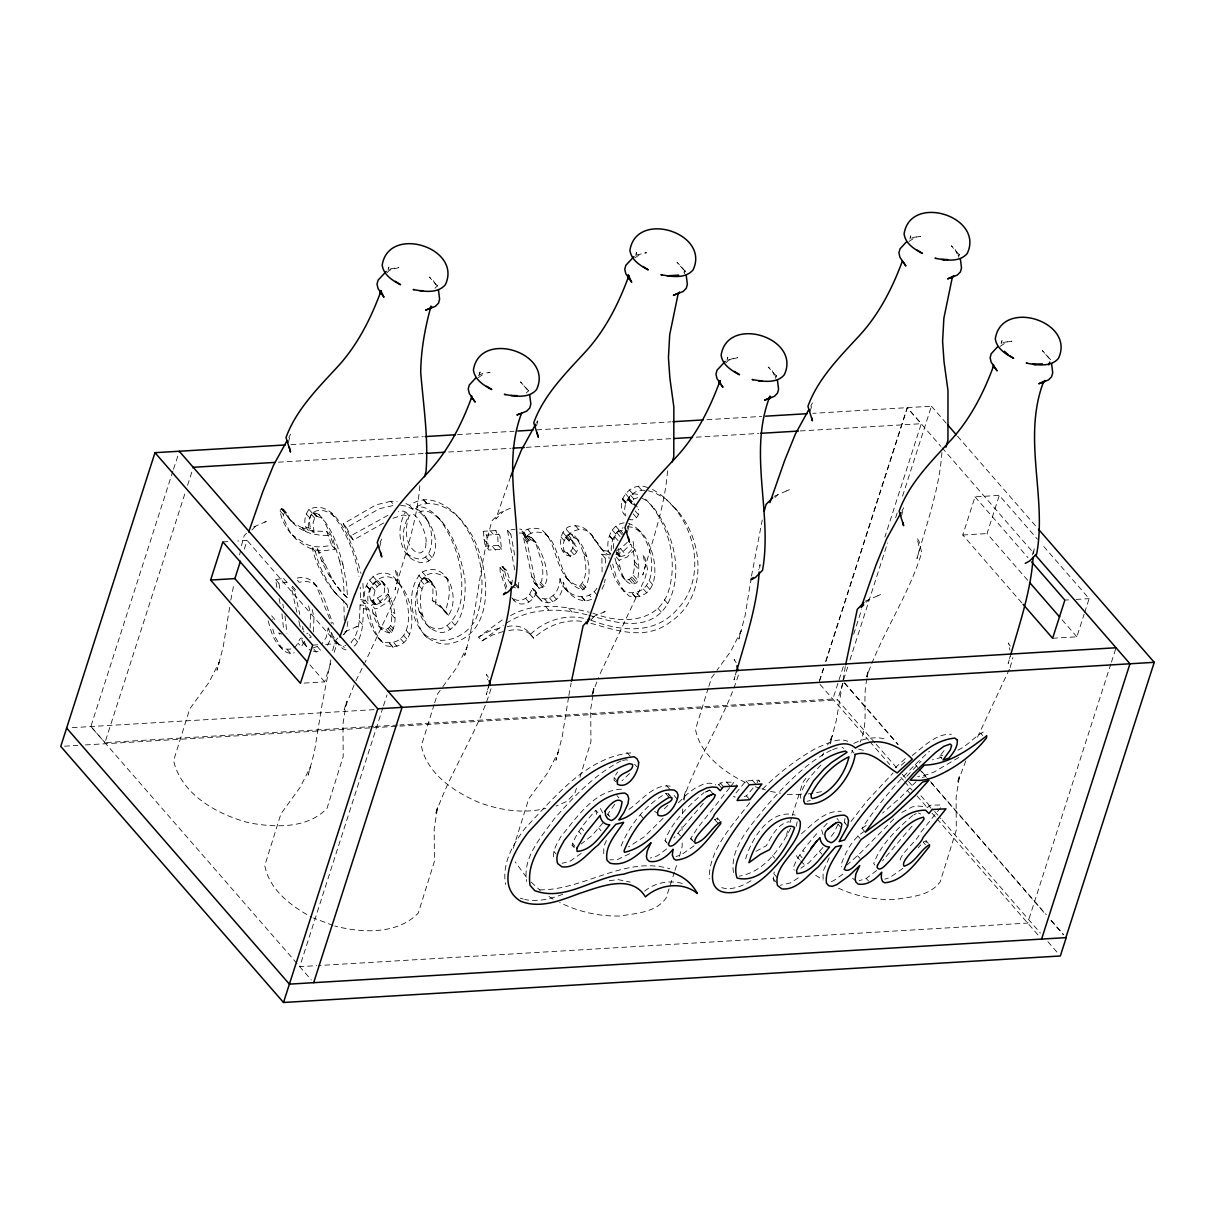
<?xml version="1.0" encoding="UTF-8"?>
<svg xmlns="http://www.w3.org/2000/svg" width="1215" height="1215" viewBox="0 0 1215 1215"><rect width="100%" height="100%" fill="white"/><g stroke="black" fill="none" stroke-linecap="round" stroke-linejoin="round"><path stroke-width="0.75" stroke-dasharray="5 3.75" d="M523.619 538.215L532.064 577.808L534.418 583.094L539.171 588.303C557.138 584.096 539.885 545.216 531.76 537.562L527.386 535.648L523.619 538.215L526.961 542.057L535.405 581.651L537.759 586.936M611.251 550.517C610.856 541.617 614.304 531.411 623.143 527.75M852.49 750.369L851.669 752.92M926.073 842.709L926.164 840.841L923.203 842.101L918.206 847.827M483.221 531.289L484.831 544.123L488.84 550L501.582 549.241L499.973 536.164L495.811 530.53L483.221 531.289L486.562 535.132L488.84 550M610.583 554.906L607.758 554.572C596.079 546.507 591.234 524.986 574.406 525.837C555.422 524.622 556.683 562.287 574.163 554.83C587.149 543.864 554.253 538.458 570.868 533.886C586.997 542.33 595.73 577.231 582.881 589.913C561.588 584.461 561.36 557.609 551.959 541.571A61.054 41.675 -41 0 0 546.78 535.283C540.705 530.56 531.046 531.244 525.715 536.802C525.609 534.752 524.014 530.788 521.478 529.345L519.595 529.041M717.351 819.882L717.457 817.999L711.975 822.023M405.931 503.572L409.546 505.349C434.059 487.716 461.548 515.783 472.635 536.635C490.177 569.425 496.814 635.323 448.381 643.98C414.619 646.699 399.917 592.92 422.319 572.037C446.998 559.31 460.986 597.355 448.487 615.291C444.493 608.745 437.339 605.647 432.236 600.377C433.056 592.844 434.484 583.762 427.923 578.31L424.369 578.173L420.77 580.466C411.627 598.615 419.464 630.175 442.169 632.681C464.312 627.806 465.983 597.674 464.92 579.206C460.804 556.303 453.62 532.732 436.717 515.904C431.401 511.348 422.729 503.557 415.53 508.66C429.275 518.881 439.329 536.028 434.195 553.615C428.622 570.093 407.891 561.284 403.35 548.664C398.277 537.394 398.945 523.726 405.035 512.958C406.22 510.68 400.145 510.816 398.292 511.53M435.578 604.219C435.805 597.507 438.645 588.789 431.826 584.233M618.693 548.527L618.997 556.075C625.118 558.308 638.893 546.644 631.511 539.308M602.108 571.961L601.82 554.222L608.669 555.301L609.125 558.611M344.331 620.622L343.799 601.167C327.883 587.559 317.115 568.271 312.209 548.026L317.525 548.876C326.865 565.112 331.786 585.357 347.536 597.826L346.655 584.111L342.888 564.246L339.486 560.571L332.819 538.792L323.463 519.838M347.9 621.579L346.472 630.904L343.253 635.43M745.661 858.823C751.371 838.487 770.507 808.036 795.172 815.083M774.168 881.71L773.18 878.627L774.213 871.96M501.582 549.241L498.241 545.398L497.77 537L495.811 530.53M419.798 485.666C417.155 521.508 404.625 555.528 395.072 589.882L397.715 580.223L395.164 569.319L397.138 572.569L399.781 583.899L397.032 593.938L364.956 662.585M511.682 584.992L512.335 579.449L510.953 584.506M667.536 470.828C664.894 506.67 652.364 540.69 642.796 575.044L645.454 565.4L642.902 554.496L644.876 557.731L647.519 569.076L644.77 579.099L599.117 675.905M759.633 568.301L760.074 564.611L758.692 569.668M941.914 452.572C939.347 489.053 926.756 523.695 916.961 558.627L919.603 548.983L917.067 538.078L919.041 541.313L921.684 552.658C908.471 596.033 881.558 633.941 866.781 676.755M1033.57 553.736L1034.223 548.208L1032.386 554.936M628.049 519.048L632.18 519.914L636.554 517.727L638.482 514.689L638.437 509.358M574.452 846.718L572.068 845.184C576.593 831.91 586.526 820.748 595.715 810.253L599.056 814.096M844.957 818.5L844.44 822.145L847.781 825.987M729.683 787.7L697.577 827.947L690.758 838.441L694.13 843.119M310.159 628.049L310.6 613.499L307.653 602.503M313.5 631.891L313.941 617.341L312.118 609.277M360.096 604.857C359.488 617.448 360.02 632.256 351.181 642.249L354.522 646.091C363.361 636.098 362.829 621.29 363.437 608.7L360.096 604.857L365.624 605.541L368.965 609.383C370.864 622.718 375.374 637.161 386.279 645.833C421.225 652.956 415.166 598.691 398.976 583.519C385.17 560.404 359.868 579.752 365.305 600.544L368.646 604.387L363.999 603.339L360.642 599.496L360.232 587.073M592.874 695.345L590.703 709.211L590.946 741.651L579.282 779.438M593.148 693.613L594.226 686.688L592.419 693.249M682.739 808.871L681.949 817.665M684.091 800.199L685.442 791.542L683.179 799.743C697.972 756.262 725.294 717.883 738.735 673.93M867.024 678.927C861.708 699.779 869.454 722.075 860.144 742.107M867.297 677.195L868.376 670.27L866.584 676.831M229.62 607.348L223.165 647.155L216.969 670.285L219.232 662.084L208.934 682.496L189.737 708.922L173.593 760.651C181.445 794.549 217.06 814.369 248.559 822.692C274.423 827.673 307.699 828.979 327.063 808.203L343.207 756.474L342.964 724.049L346.488 701.511L344.24 709.727L355.144 682.344M568.559 697.364L562.12 737.171L555.923 760.301L558.171 752.1L547.874 772.527L528.692 798.938L512.548 850.667M568.863 695.557L571.141 682.936M751.219 577.9L745.053 615.899L738.872 639.044L741.12 630.828L730.822 651.255L716.956 670.331M751.508 576.092L762.245 520.005M435.426 588.227L431.264 582.152L427.71 582.015L424.111 584.309C417.914 596.276 419.98 611.555 426.025 623.204M379.004 626.074C398.201 639.136 390.668 602.853 387.828 594.029L379.733 601.85L371.668 605.009C372.792 616.248 377.546 631.906 390.501 632.939C398.717 623.341 394.678 603.794 387.828 594.029M614.942 558.171C627.365 602.853 641.611 568.407 630.767 544.138L622.672 551.959L614.608 555.103L619.058 560.236C619.453 569.273 625.057 589.275 636.918 582.668C639.986 570.427 639.986 553.919 630.767 544.138M230.789 600.104L233.948 583.914M239.628 554.951L240.707 549.408M330.845 659.806L322.005 704.958L314.381 752.009L308.185 775.14L310.433 766.938L300.135 787.35L280.954 813.777L264.809 865.505C269.138 889.623 291.433 906.466 311.921 917.295M845.306 666.519L836.269 720.753L830.088 743.899L832.336 735.683L827.582 745.114M604.478 582.836L605.192 579.236M666.579 842.375L665 840.643C672.29 821.036 688.48 805.97 704.017 792.605M796.22 826.276L797.192 821.72M562.97 550.714L566.949 552.977L570.822 550.987C575.515 546.34 572.766 536.757 565.537 537.212M241.436 545.717L244.185 535.678L246.827 532.99M288.304 442.564L290.613 434.15L288.821 437.415M388.01 270.277L388.891 267.072L387.524 271.325M332.637 650.572L335.401 640.533L338.043 637.845M379.52 547.418L381.829 539.004L380.022 542.27M479.226 375.131L480.092 371.927L478.74 376.179M536.498 426.055L538.351 419.312L536.544 422.592M488.931 685.078L486.273 694.737L488.384 687.538M490.997 688.753C477.556 732.706 450.233 771.1 435.456 814.582L437.704 806.365L434.18 828.903L434.423 861.344L418.279 913.057C397.457 934.7 361.781 933.135 334.717 925.982M635.749 255.439L636.63 252.249L635.718 255.074M627.259 532.595L629.567 524.166L626.864 529.072M726.965 360.293L727.831 357.104L726.934 359.929M679.443 856.408L682.162 846.506L682.101 839.292M736.67 670.255L734.012 679.899L736.123 672.7M810.192 411.323L812.501 402.909L810.709 406.175M909.898 239.021L910.779 235.832L909.412 240.069M787.609 830.954L786.697 834.249L787.821 839.049M901.409 516.178L903.717 507.764L901.925 511.029M1001.114 343.875L1001.995 340.686L1000.628 344.923M1010.819 653.837L1008.177 663.496L1010.288 656.282M1010.136 667.551L1012.9 657.512M172.895 471.025L90.852 726.54L311.344 980.004M173.472 469.218L179.425 451.281M373.445 726.524L104.961 742.608L185.272 492.485M187.581 485.286L193.352 467.289M244.337 549.104L247.116 540.417L237.791 540.979M302.398 527.781C294.349 524.318 286.634 518.061 283.475 509.358L281.546 508.508L279.997 510.816C282.685 526.854 294.744 540.918 309.263 547.919A49.754 33.959 -41 0 0 325.058 550.638L335.082 549.21L330.131 535.329L326.789 531.487L312.68 531.001L302.398 527.781L305.74 531.623L311.055 533.628L322.461 535.618L330.131 535.329M305.74 531.623L302.459 527.599M304.16 683.088L324.678 681.858L331.376 661.036M334.155 652.349L336.935 643.677L247.116 540.417M390.85 501.294L376.043 504.848L343.207 523.832L346.548 527.674L379.384 508.69L394.146 505.319L390.85 501.294L397.214 501.415M371.289 600.696L370.909 600.043C363.725 585.387 387.236 568.969 384.365 592.237C382.133 598.631 364.014 600.301 376.225 604.599C389.043 600.256 393.903 589.624 380.963 581.104L385.049 586.192M374.63 604.538L374.25 603.885C372.595 597.689 374.584 581.514 384.305 584.947M394.161 613.271L393.235 612.314M382.938 707.555L299.741 966.669L316.75 965.652M383.515 705.748L386.978 694.95M434.119 704.548L421.332 745.813C427.012 773.94 454.562 792.134 479.439 802.629C500.565 810.344 523.756 813.959 545.854 808.37M434.666 702.802L437.476 694.084L441.744 688.222M531.714 537.729L527.28 535.8L531.714 537.729L536.164 544.457L542.437 564.261L542.847 573.328L541.738 580.649L539.809 583.929L538.078 584.704L534.418 583.094M527.386 535.648L530.621 539.642L536.271 542.832M684.379 273.618L685.29 270.793L682.754 273.36M635.597 505.364L631.466 503.602L627.821 499.79L630.494 495.128L634.26 493.897L638.786 494.475M604.128 584.643L601.121 590.9M637.754 497.725L633.835 498.97L631.466 503.602M576.487 788.14L574.801 793.38L566.949 801.323L556.06 806.077M614.76 804.269L607.546 814.369L609.596 816.738M775.595 378.488L776.506 375.648L773.97 378.214M669.146 795.871L668.539 793.911L665.774 793.577C645.347 805.074 629.249 825.35 620.713 846.976L621.123 848.45M708.269 688.13L695.481 729.395C700.463 755.138 724.763 772.892 747.316 783.341M708.831 686.384L711.625 677.666L715.893 671.804M674.416 872.081L666.017 898.234C655.432 912.723 636.235 913.224 620.09 916.019C599.238 916.55 578.31 911.797 559.659 902.456M674.978 870.35L677.211 863.379M819.35 681.159L823.405 668.569M825.714 661.37L907.18 407.648L940.775 446.269M819.533 681.22L823.588 668.615M825.896 661.416L907.362 407.693L921.289 423.701L884.885 537.076M958.544 257.216L959.455 254.375L956.919 256.942M789.978 822.616L791.648 817.376M792.21 815.645L802.842 782.521L807.109 776.658M843.286 666.625L832.882 699.02L399.917 724.945M853.689 634.245L861.769 609.049M843.62 679.701L847.66 667.111M849.968 659.912L887.527 542.953M895.622 517.757L897.353 512.35M902.548 496.16L931.434 406.19L812.82 413.358M874.906 742.821L837.575 699.901L842.937 683.21M1021.845 602.913L962.781 535.01L975.038 496.844L999.307 495.386L1037.458 539.232M1027.662 580.238L987.051 533.567L999.307 495.386M1052.615 638.27L1076.87 636.812L1084.114 614.258M1084.676 612.527L1089.126 598.646L1042.379 544.897M1110.859 663.967L1027.662 923.081L318.649 965.53M1111.436 662.16L1116.053 647.762M510.604 476.629L495.781 519.018L503.435 511.272M837.97 824.438L833.809 833.034L829.496 838.456M591.978 694.889L598.479 677.636M965.788 760.894L957.344 783.326L959.592 775.124L956.083 797.648L956.311 830.088L940.167 881.817C929.597 896.305 910.384 896.807 894.255 899.601C874.572 900.042 854.722 896.002 836.953 887.482M592.783 613.028C620.121 624.343 660.049 623.751 669.237 588.698C677.773 557.852 667.749 521.964 645.575 499.137M588.865 615.23C615.17 622.657 650.298 633.486 667.749 603.612C684.516 571.916 673.231 531.547 651.559 505.03M606.406 840.491L603.825 846.475L603.688 856.499M525.518 536.984C515.737 528.814 539.263 525.245 543.439 531.441A61.054 41.675 -41 0 1 548.618 537.729C558.019 553.767 558.247 580.618 579.54 586.07C591.523 574.741 584.369 547.995 574.771 535.906M790.646 828.114C780.349 848.936 763.703 872.173 739.297 876.121M1009.361 669.268L976.42 739.495M314.047 532.292L313.106 522.678L314.7 518.152L317.631 516.557L322.051 518.137L318.71 514.294L314.29 512.715L311.359 514.309C308.595 519.929 308.671 528.16 314.047 532.292L309.157 531.077C302.398 525.882 304.509 515.357 308.974 509.374C338.089 495.948 355.661 552.947 360.992 573.419M829.162 857.82L823.056 871.368L823.132 879.356M518.759 582.365L518.304 588.273L513.839 587.544M355.949 680.704L364.135 664.24M406.448 553.25C438.114 577.505 438.828 516.633 415.53 508.66M593.512 537.577C583.23 518.091 553.721 537.805 566.312 554.541M398.976 583.519C384.548 565.643 363.27 586.966 368.646 604.387M624.085 522.86C610.948 524.44 606.057 539.794 608.381 551.154L611.722 554.997M822.039 756.11L823.618 752.966M616.582 782.004L614.091 780.395L614.061 777.479L617.615 771.935M610.462 564.899C612.785 575.166 617.478 585.676 625.831 592.252C664.757 598.965 654.991 531.775 628.489 523.361M620.835 587.938L629.173 596.094C666.276 602.61 657.421 544.502 638.574 529.801M622.369 530.712C613.742 529.983 612.892 543.196 613.575 549.165M327.442 645.241L329.705 640.988L331.543 632.544L328.141 627.958L326.364 637.146L321.398 644.618M365.624 605.541C367.522 618.875 372.033 633.319 382.938 641.991C417.884 649.114 411.824 594.849 395.634 579.677M536.149 592.206C533.613 603.323 517.909 609.49 512.031 597.4C517.18 602.974 526.095 600.058 529.74 594.226C531.562 590.247 533.066 585.524 536.149 592.206L538.245 597.583L542.103 601.349L548.011 602.837C558.065 602.306 563.213 591.508 563.335 582.577L559.994 578.735C559.872 587.665 554.723 598.463 544.669 598.995L538.761 597.522L534.904 593.74L532.808 588.364M293.817 647.443C298.875 646.35 299.665 631.466 304.297 641.429L306.438 646.638L303.097 642.796L300.956 637.586M448.487 615.291L445.146 611.449C449.307 600.195 452.056 585.964 444.827 575.363M295.701 538.883L289.459 531.092L283.9 519.078L283.338 514.659L284.887 512.35L286.816 513.201C290.096 521.767 297.295 528.206 305.8 531.441M578.112 539.749L574.209 537.729L571.126 538.412L568.878 541.055M505.941 589.169L500.124 571.809L500.048 567.527L501.172 565.582L506.776 570.367L511.044 583.868M506.716 587.301L503.466 575.652L503.39 571.369L504.514 569.425L501.172 565.582M757.067 782.764L758.555 780.167L745.98 780.926L735.197 793.911L733.723 796.675L735.272 797.07M647.61 487.671C631.83 480.016 613.651 501.415 624.707 515.206M644.876 490.42C631.861 488.491 621.154 503.936 625.755 515.874M430.292 628.474L426.951 624.631C445.799 639.424 461.108 611.737 461.351 595.304C463.902 568.514 455.169 540.569 439.435 518.896M304.297 641.429L301.35 646.942L298.009 643.1M405.673 511.925L409.015 515.768C401.573 528.1 400.859 545.338 409.789 557.093M334.49 516.724C328.779 511.181 319.165 507.445 312.316 513.216C308.397 518.106 307.334 525.169 309.157 531.077M530.621 539.642L535.056 541.571M296.84 612.269L291.904 589.776L292.496 586.313L295.837 590.156L295.245 593.619L299.786 614.41M526.961 542.057L530.727 539.49M864.214 830.908L861.997 828.341C880.829 799.728 904.127 774.183 929.475 751.219M448.168 579.206C412.28 552.947 406.661 621.958 427.452 637.981M803.176 850.789L804.133 851.745M850.956 821.507L867.206 800.685L893.055 773.044M944.116 750.642L939.696 756.155L941.929 758.722M442.807 686.748L456.658 667.673L466.955 647.246L464.707 655.447C477.373 611.388 479.409 564.99 491.923 520.84L499.881 512.791L512.502 507.278M730.747 786.302L733.966 782.156L737.308 785.999M940.531 807.778L919.634 833.733C918.327 840.157 896.351 856.56 900.74 862.377M559.994 578.735C563.274 595.107 586.951 604.402 596.884 588.212M864.579 831.273C852.353 838.396 845.367 852.55 840.81 865.46L841.828 866.902M753.103 788.003L746.45 795.901L744.218 796.463M749.701 802.72C732.949 824.985 708.892 849.103 709.211 878.87M602.959 822.904L592.009 835.495L581.286 843.969M822.965 847.508L808.901 862.787L800.882 868.193M718.232 784.936L722.242 782.278L733.966 782.156M926.939 807.778L930.948 805.12L942.673 804.998M703.333 803.267L673.839 837.94M912.04 826.124L882.546 860.797M629.567 773.484L622.065 780.744M391.169 597.871L387.479 602.26L377.835 608.259L375.01 608.852L371.668 605.009M635.217 549.256L627.122 557.077L619.058 560.236M627.305 542.346L620.561 548.664L615.823 550.866M916.14 781.655L899.966 797.966L882.682 813.063M906.77 776.294L911.949 770.842M913.24 769.475L921 761.273M820.884 765.025C812.379 774.168 802.356 784.176 800.336 797.01L801.596 799.941M663.056 818.333L643.98 836.983L628.519 846.916M816.617 833.733C807.793 844.41 797.313 855.284 792.985 868.664L794.367 870.077M387.069 272.737L389.605 270.17L398.854 267.589L391.534 268.591L387.145 270.52M435.016 288.198L437.552 285.631M251.87 529.968L255.697 526.095M478.285 377.592L484.831 373.278M634.807 257.899L641.353 253.586M526.232 393.053L528.768 390.486M343.086 634.822L346.913 630.95M726.023 362.753L728.56 360.202L737.809 357.605L727.557 359.898M908.957 241.496L915.518 237.168L920.742 236.333L913.422 237.35L909.033 239.264M590.824 619.999L594.651 616.127M775.033 497.436L777.585 494.854M1000.173 346.351L1006.734 342.022L1011.958 341.187L1004.638 342.205L1000.249 344.118M866.249 602.291L868.801 599.709M678.456 802.735L686.384 794.838A61.054 41.675 -41 0 1 695.891 787.684L703.515 784.07L708.801 783.159L713.6 783.538L715.726 784.92M762.701 789.006C778.739 772.831 797.055 758.843 816.966 747.757C826.413 744.339 837.575 736.913 847.751 741.317M893.784 819.001L859.339 854.024L847.113 864.913M664.225 808.871L667.992 805.256M983.3 732.038C974.141 736.791 966.943 746.739 956.6 750.642M801.475 833.718C812.698 824.195 825.289 809.995 841.266 811.362M666.61 848.951L657.497 855.77L650.374 858.033M895.182 767.819L906.193 757.826M876.683 870.487L866.265 878.445L859.142 880.708M581.226 853.37L570.442 860.949L562.105 863.318M901.196 765.298L905.312 761.638M912.176 755.548C923.643 746.769 935.884 733.42 951.421 734.27M507.232 626.515C515.722 624.875 525.412 626.56 530.378 634.351C545.732 619.498 568.605 612.861 589.229 619.832M530.378 634.351L533.719 638.194C547.418 625.361 566.843 617.767 585.63 622.08M503.086 631.527L492.136 635.187L481.991 640.958L478.649 637.116L502.828 619.468M481.991 640.958L503.314 625.193M912.708 815.462C897.186 828.827 880.997 843.893 873.707 863.5L874.891 865.095M694.069 845.777L681.129 854.935L675.996 856.499M902.882 868.345L889.927 877.534L884.763 879.174M958.802 757.446L934.441 771.814A49.754 33.959 -41 0 1 917.674 776.446M827.157 823.314L821.522 829.435L823.512 836.042M628.99 809.357C641.702 800.639 654.217 783.007 671.09 786.333M842.861 874.177L833.566 880.738L828.873 882.515M861.997 828.341L866.462 825.228M644.588 891.142C655.31 882.212 670.483 879.781 683.665 883.852M901.773 812.455L912.222 806.912L917.522 806.016L922.322 806.38L924.448 807.762M755.943 851.29L766.316 845.746C771.479 836.558 777.615 823.603 789.021 821.704M629.643 853.72L617.22 859.688L609.808 859.795M312.878 648.051L320.168 645.423M798.301 877.929L790.297 882.971L780.227 885.264M913.817 814.961L916.11 813.594M418.871 512.502C427.422 507.004 437.218 516.755 442.776 522.739M307.957 633.167L306.742 633.744M343.207 523.832L349.935 536.271L389.666 514.385M349.935 536.271L353.276 540.113L385.398 522.01M400.555 505.258L405.795 506.123L412.887 509.191C428.91 496.388 451.342 507.566 462.368 521.827M478.649 637.116L488.794 631.344L502.6 627.183M751.007 880.723C742.441 885.948 731.87 890.717 721.68 887.649M831.151 750.232C805.712 763.187 785.71 784.45 766.954 805.515C751.721 824.666 728.56 848.04 733.754 874.193M510.604 615.58C535.071 601.698 563.32 605.905 589.154 612.208M506.169 623.295C530.545 607.561 560.069 607.713 587.042 614.836M621.002 760.909C594.667 774.502 573.89 796.63 554.435 818.576C541.586 836.786 522.253 857.183 526.687 881.437M853.75 743.458C864.062 738.31 876.152 735.865 887.239 739.616M636.341 255.044L646.593 252.75L644.983 252.857M478.361 375.374L482.75 373.445L490.07 372.443L488.46 372.549M253.722 526.946L267.847 520.795L264.764 522.116M344.939 631.8L359.048 625.649L355.98 626.97M774.031 496.388L789.735 489.539L786.652 490.86M592.662 616.962L606.786 610.811L603.718 612.132M865.247 601.243L880.951 594.408L877.868 595.715M309.582 637.784L311.298 637.009L309.066 634.443M832.67 749.655L839.717 747.134M562.818 894.27C550.744 898.796 537.607 902.289 524.713 899.48M393.007 518.228L403 515.038L409.015 515.768M498.241 545.398L485.499 546.158M939.696 756.155L942.643 755.229M941.929 757.188L932.376 759.846M328.141 627.958C330.662 635.263 335.325 643.768 343.146 646.228L345.88 645.484M276.853 587.422L275.638 579.57L283.946 578.401M275.638 579.57L278.979 583.413L287.287 582.243M514.72 569.911L507.49 530.347L514.902 529.239M507.49 530.347L510.832 534.19L513.383 533.537M922.276 777.463L925.314 776.689M486.562 535.132L499.152 534.372M622.642 760.529L626.074 759.755L629.203 760.575M807.049 801.277L810.42 800.518M313.257 651.149L316.219 651.893L321.049 650.875L317.707 647.033M816.556 792.59L821.735 791.633M609.307 880.662L618.162 879.63L630.236 882.075M335.082 549.21L331.741 545.368L321.717 546.796A49.754 33.959 -41 0 1 305.922 544.077L292.359 535.04M268.302 620.956C270.945 631.739 276.078 651.863 290.917 648.932M279.04 645.408C282.518 650.101 287.985 655.082 294.258 652.774M808.112 793.942L813.169 793.137M508.781 630.524C517.757 628.823 528.388 629.719 533.719 638.194M290.977 444.599L423.336 436.671M457.372 434.636L514.082 431.249M536.772 429.882L671.014 421.848M706.933 419.691L761.775 416.411M278.432 462.201L424.02 453.484M448.608 452.01L510.999 448.274M526.125 447.363L671.713 438.645M696.286 437.172L758.676 433.436M800.275 430.945L921.289 423.701M627.821 499.79L632.256 501.522L637.343 507.004M222.861 541.875L228.45 541.541M962.781 535.01L987.051 533.567M312.68 645.135L318.269 644.801M325.741 644.345L336.935 643.677M1064.872 600.089L1068.592 599.876M1076.065 599.42L1089.126 598.646M72.186 727.663L375.481 709.56M375.329 726.418L398.019 725.051M64.547 746.192L77.806 745.387M85.384 744.932L398.004 726.221M399.902 726.099L837.575 699.901M519.139 533.02L524.819 533.188M787.305 794.352L801.293 794.701M918.525 812.957L920.727 814.065M692.018 839.535L690.788 839.276M608.381 551.154L604.402 550.729L600.787 548.269L590.171 533.734M627.426 526.702L631.83 527.188L636.827 529.482L641.915 533.643M363.437 608.7L368.965 609.383M539.642 889.836C583.58 890.398 625.042 855.466 669.83 868.801M630.843 752.905C586.526 757.036 554.146 797.663 525.29 828.068C513.11 843.696 501.491 864.062 505.683 884.49M858.565 749.093L866.857 751.174M621.457 789.188C594.591 790.221 576.563 817.71 560.935 836.543C557.199 843.438 551.473 851.502 554.313 859.704M601.82 554.222L605.161 558.065L608.594 558.611M312.209 548.026L315.551 551.868L320.866 552.719M770.447 791.436L780.562 793.182M360.642 599.496L365.305 600.544M590.961 620.227C619.027 630.889 653.397 635.46 676.178 610.538C711.732 574.817 692.535 509.768 650.617 488.491M590.839 623.28C616.734 630.6 645.773 640.806 669.951 622.232C709.013 596.504 704.093 538.64 674.538 507.414M305.816 527.234L310.706 528.449M647.944 490.678L653.959 492.333L665.501 498.742L677.879 511.257M520.233 898.204L523.209 899.054M755.274 786.743L760.332 788.307M762.018 788.824L765.389 789.872M333.031 925.45L313.5 918.008M281.652 634.078L278.645 632.924L281.986 636.766M504.514 569.425L506.776 570.367M836.968 818.424L838.502 820.247M432.236 600.377L438.661 604.159L444.174 610.37M642.128 498.317L646.532 500.626L654.9 508.872M842.025 747.24L843.711 748.394M815.645 875.24L823.132 880.04M548.967 896.457L553.463 899.343M424.111 634.139C442.625 649.22 473.288 634.625 478.072 612.314C487.139 580.451 480.365 543.591 459.012 517.985M440.21 605.738L445.146 611.449M654.642 811.331L656.905 812.957M952.363 246.736L951.163 245.764L959.455 254.892M769.414 368.008L768.229 367.036L776.506 376.164M430.459 277.977L429.275 277.02L437.552 286.132M852.535 878.187L854.798 880.237M347.611 607.652L347.141 605.009L332.834 590.232M531.183 882.12L540.204 890.458M564.929 588.106C571.035 596.671 581.924 604.326 592.54 598.843L589.199 595.001M303.097 642.796L310.296 650.405M335.75 641.338L342.782 648.795L346.488 650.071L343.146 646.228M316.599 586.162C312.331 579.145 303.765 575.561 295.883 578.522L299.224 582.365C323.509 575.606 325.863 609.824 333.487 624.176M317.525 548.876C322.643 567.694 333.624 584.339 347.536 597.826M799.424 859.582L795.126 854.221M800.609 860.812L805.332 865.703M526.444 877.23L515.145 861.845M931.434 406.19L946.379 423.367M957.572 436.246L1037.245 527.811M942.02 447.712L1032.887 552.172M975.038 496.844L1027.951 557.655M1062.107 619.847L1076.87 636.812M980.49 732.994L982.722 735.546M844.714 682.982L898.219 744.491M921.866 771.677L929.338 780.258M930.584 781.685L1046.312 914.728M1051.294 920.454L1063.733 934.76M844.288 682.936L897.809 744.461M915.244 764.493L917.735 767.364M918.98 768.791L926.438 777.372M931.419 783.098L1045.933 914.743M1050.914 920.469L1063.368 934.775M876.152 744.248L897.308 768.563M902.289 774.289L907.271 780.015M908.501 781.442L913.483 787.168M920.955 795.749L933.393 810.056M934.639 811.483L940.866 818.637M942.111 820.064L1040.42 933.09M1047.892 941.671L1057.84 953.107M928.792 805.667L931.024 808.233M820.019 684.394L868.573 740.193M869.819 741.621L889.729 764.524M900.938 777.403L903.428 780.258M904.674 781.685L912.131 790.282M917.112 796.007L927.075 807.443M932.057 813.169L935.793 817.467M937.038 818.895L1040.344 937.661M907.514 790.676L909.746 793.243M638.24 486.319L641.733 490.161M629.37 489.934L632.711 493.776M630.494 495.128L633.835 498.97M851.837 750.581L854.069 753.133M625.512 493.685L628.854 497.527M628.504 497.664L631.846 501.506M628.307 498.256L631.648 502.099M926.164 840.841L928.397 843.407M628.201 498.59L631.542 502.433M628.094 498.94L631.436 502.782M627.927 499.441L631.268 503.283M635.141 510.847L638.482 514.689M923.203 842.101L925.42 844.668M622.763 498.59L626.105 502.433M622.657 498.925L625.998 502.767M622.551 499.274L625.892 503.116M622.444 499.608L625.786 503.45M633.212 513.884L636.554 517.727M620.5 530.575L624.616 535.314M615.732 526.201L619.073 530.044M618.967 531.001L623.082 535.739M616.84 532.793L622.004 538.716M612.193 529.953L615.534 533.795M614.744 536.833L619.893 542.756M634.017 560.783L638.482 565.901M649.083 580.481L652.425 584.324M609.444 535.496L612.785 539.339M634.215 564.276L638.68 569.395M609.368 535.754L612.618 539.855M620.561 548.664L625.725 554.587M664.408 599.77L667.749 603.612M646.486 585.63L649.828 589.472M616.856 552.05L620.971 556.789M616.628 552.066L620.744 556.804M616.4 552.081L620.516 556.819M616.096 552.096L620.227 556.835M616.339 552.992L619.68 556.698M616.294 553.159L619.377 556.713M633.486 575.485L637.936 580.618M643.418 589.002L646.76 592.844M857.699 835.768L859.931 838.335M632.453 577.55L636.918 582.668M844.349 822.388L847.69 826.23M657.892 608.214L661.233 612.056M607.819 551.109L610.036 553.66M631.101 578.796L635.551 583.929M615.959 563.031L620.409 568.149M594.788 539.961L598.463 544.123M628.99 579.433L633.44 584.552M600.787 548.269L604.128 552.111M636.69 592.981L640.032 596.823M838.046 824.195L840.279 826.747M621.943 576.183L626.408 581.302M575.363 525.624L578.705 529.467M632.711 593.725L636.053 597.567M632.408 593.74L635.825 597.583M857.623 855.709L859.84 858.261M570.868 533.886L574.209 537.729M566.236 529.33L569.577 533.172M567.785 534.57L571.126 538.412M583.352 552.901L586.693 556.743M866.265 878.445L868.482 881.012M571.885 540.341L575.227 544.168M566.327 535.663L569.668 539.506M563.031 532.61L566.372 536.453M565.689 537.197L569.106 541.039M572.721 547.783L576.062 551.625M560.935 536.909L564.276 540.751M570.822 550.987L574.163 554.83M567.39 552.947L570.731 556.789M567.177 552.962L570.518 556.804M545.11 533.096L548.451 536.939M758.813 780.334L759.709 781.367M759.664 781.442L758.555 780.167M594.196 591.69L597.537 595.532M819.639 851.563L821.856 854.115M582.744 583.868L586.086 587.711M752.207 780.045L755.548 783.888M581.347 585.463L584.688 589.305M579.54 586.07L582.881 589.913M527.735 529.3L531.077 533.142M745.98 780.926L749.321 784.769M565.096 576.35L568.438 580.178M581.833 596.762L585.174 600.605M581.393 596.793L584.886 600.635M521.934 530.894L525.275 534.737M525.67 536.164L529.011 540.007M525.412 536.271L528.768 540.113M525.609 536.893L522.268 533.051L521.478 529.345M524.348 537.076L527.69 540.918M799.835 855.071L802.067 857.638M746.45 795.901L749.792 799.743M726.464 781.944L729.805 785.786M568.802 608.305L572.144 612.147M720.085 782.825L723.426 786.667M718.581 784.495L721.923 788.338M553.205 595.563L556.546 599.405M540.857 582.699L544.198 586.541M539.809 583.929L543.151 587.771M531.821 576.745L535.162 580.588M549.499 597.977L552.84 601.82M489.903 530.393L493.244 534.236M772.512 855.709L774.745 858.276M535.83 584.461L539.171 588.303M544.669 598.995L548.011 602.837M713.159 794.078L709.818 790.099L712.036 791.208M532.641 588.622L535.982 592.464M538.761 597.522L542.103 601.349M534.904 593.74L538.245 597.583M545.322 606.133L548.664 609.96M492.394 546.416L495.735 550.258M483.874 539.339L487.215 543.181M773.788 873.722L777.129 877.564M529.74 594.226L533.096 598.053M773.18 878.627L776.522 882.47M515.524 583.565L518.881 587.407M514.963 584.43L518.304 588.273M500.048 567.527L503.39 571.369M717.457 817.999L719.69 820.565M525.624 598.388L528.965 602.23M714.481 819.259L717.822 823.102M511.895 597.795L514.127 600.362M423.534 499.517L426.89 503.359M423.245 499.532L426.662 503.359M666.519 785.528L669.86 789.37M674.128 795.491L677.469 799.333M529.011 632.696L532.352 636.538M668.539 793.911L672.67 798.711M665.774 793.577L669.116 797.42M424.916 517.438L428.257 521.281M626.834 752.374L630.175 756.216M409.546 505.349L412.887 509.191M634.625 764.25L636.857 766.802M690.758 838.441L694.099 842.284M678.289 833.338L680.521 835.905M428.789 553.888L432.13 557.731M425.554 557.093L428.895 560.935M614.061 777.479L617.402 781.321M665 840.643L667.232 843.195M640.351 814.855L643.692 818.697M429.594 579.783L432.935 583.625M422.319 572.037L425.66 575.88M427.923 578.31L431.264 582.152M616.901 795.552L618.967 797.921M425.174 577.96L428.515 581.803M424.369 578.173L427.71 582.015M418.643 575.181L421.985 579.023M420.77 580.466L424.111 584.309M443.627 610.446L446.968 614.289M451.783 621.64L455.124 625.482M418.492 585.023L421.833 588.865M447.439 625.968L450.78 629.81M607.895 814.187L609.9 816.723M419.251 611.494L422.607 615.337M419.418 612.147L422.759 615.99M598.722 828.083L600.954 830.65M377.561 580.466L380.903 584.309M372.792 576.092L376.134 579.935M376.027 580.892L379.369 584.734M313.986 512.745L317.328 516.588M313.698 512.76L317.039 516.603M313.181 512.958L316.523 516.8M373.901 582.699L377.242 586.541M308.974 509.374L312.316 513.216M369.254 579.844L372.595 583.686M311.359 514.309L314.7 518.152M371.805 586.739L375.146 590.581M581.423 827.947L583.656 830.513M306.256 513.96L309.597 517.803M406.144 630.372L409.485 634.215M366.505 585.387L369.846 589.229M366.414 585.645L369.755 589.488M377.637 598.555L380.978 602.397M391.276 614.167L394.632 618.01M366.338 585.903L369.679 589.746M578.932 831.607L581.165 834.158M403.577 635.384L406.919 639.227M372.884 600.757L376.225 604.599M372.428 600.787L375.997 604.614M372.139 600.802L375.481 604.645M371.881 600.65L375.222 604.493M370.909 600.043L374.934 604.523M390.547 625.391L393.888 629.233M400.525 638.71L403.866 642.553M389.514 627.456L392.855 631.299M388.162 628.702L391.503 632.544M283.475 509.358L286.816 513.201M373.02 612.937L376.361 616.764L378.488 623.644L382.345 629.917M281.546 508.508L284.887 512.35M281.272 508.69L284.614 512.533L281.197 508.705M572.356 843.164L574.589 845.731M386.051 629.324L389.392 633.167M288.107 517.712L291.448 521.554M572.068 845.184L574.3 847.751M279.997 510.816L283.338 514.659M393.812 642.705L397.153 646.547M321.55 560.404L324.891 564.246M389.818 643.434L393.159 647.276M389.529 643.464L392.946 647.291M328.612 574.558L331.953 578.401M337.238 586.799L340.58 590.642M377.911 637.738L381.252 641.581M343.799 601.167L347.141 605.009M359.017 620.607L362.359 624.449M553.979 851.548L556.212 854.115M354.431 638.3L357.772 642.143M291.767 587.437L295.108 591.28M283.566 578.431L286.907 582.274M298.799 620.835L299.968 625.968L303.31 629.81L302.535 626.393M313.986 649.326L316.219 651.893M274.924 619.589L271.583 615.747L272.767 619.604M309.916 664.878L324.678 681.858M287.256 649.585L290.598 653.427M91.034 726.6L104.961 742.608M318.71 514.294C331.999 527.781 338.15 546.446 342.827 564.413M313.257 582.319L316.766 586.951L331.513 623.417M339.091 645.18L332.515 635.232L331.482 631.8M331.148 512.882C346.26 530.773 355.023 553.478 358.987 576.411M510.497 583.701L505.956 576.305L503.435 566.524M336.175 594.074C326.835 581.484 318.877 567.344 315.551 551.868M282.381 649.25L274.848 636.523L272.099 626.469M1050.656 359.746L1042.379 350.619L1048.879 358.091M955.157 249.455L958.514 256.851M772.224 370.727L775.565 378.108M685.29 271.31L677.013 262.182L683.513 269.654L684.349 273.253M528.768 390.987L520.491 381.875L526.991 389.332M433.269 280.711L435.775 284.477M568.271 591.948L563.335 582.577M602.64 812.911L599.785 807.17M1010.242 646.167L1008.268 642.932L1009.969 650.207M736.093 662.585L734.118 659.35L734.969 662.98M488.354 677.423L486.38 674.173L487.655 679.625M624.176 591.766L616.4 577.732L612.694 564.109M346.548 527.674L353.276 540.113M634.002 503.162L635.096 505.516M303.568 630.889L303.963 631.952M326.789 531.487L331.741 545.368M376.361 616.764L375.01 608.852M595.715 810.253L596.671 814.369M299.968 625.968L300.227 627.046M339.547 560.404L343.313 580.269L344.194 593.983M605.161 558.065L605.86 566.858M514.674 555.042L510.832 534.19M282.822 604.265L283.581 607.986M279.116 598.57L280.24 604.144M388.937 596.975L390.243 603.885M285.009 615.823L286.953 633.273M281.956 613.772L283.611 629.431M278.979 583.413L280.209 591.265M362.905 583.397L363.999 603.339M682.01 826.686L682.04 830.285M425.873 543.059C426.647 548.284 422.319 554.997 416.487 552.385C405.795 545.915 404.853 531.213 407.83 520.293C411.976 499.957 428.515 535.299 425.873 543.059M424.87 577.976L428.014 582L424.87 577.976M709.818 790.099L703.956 792.772L709.818 790.099"/><path stroke-width="1.5" d="M380.265 293.802L380.386 290.901M471.481 398.657L471.602 395.756M719.341 380.933L719.219 383.819L720.1 380.599C709.985 408.255 696.559 435.107 676.436 456.901C656.92 478.087 634.716 500.246 624.981 527.599L629.476 542.103L628.368 537.349M993.384 367.416L993.49 364.515M511.454 586.83C509.206 620.804 498.332 653.26 488.916 685.731M759.193 571.992C756.945 605.966 746.071 638.437 736.655 670.908M1033.13 557.427C1030.836 590.763 1019.977 622.596 1010.804 654.49M571.506 681.129L583.124 625.71L589.761 618.997M845.655 664.726L857.289 609.292L863.926 602.579M521.812 412.599C500.14 468.838 525.169 528.069 514.826 585.068L507.794 592.191L503.359 594.621L505.577 592.373M678.335 292.906L669.708 334.672L668.447 357.635L669.89 378.29L673.839 406.949L673.778 456.506L672.32 461.837M952.499 276.488L943.873 318.254L942.597 341.218L944.04 361.873L947.989 390.531L947.943 440.088L945.999 447.196M1043.715 381.343C1022.028 437.597 1047.057 496.814 1036.729 553.827L1029.682 560.935L1025.247 563.38M424.582 476.66L426.04 471.344C428.591 438.083 423.397 405.445 420.709 372.458C420.937 349.935 425.068 327.701 431.036 306.043L430.156 309.263L431.75 306.833M764.235 511.12L766.073 504.438L772.71 497.725M285.312 444.948L154.988 452.679L60.75 746.405L283.505 1002.481L1060.331 955.977L1066.223 937.615L289.398 984.135L66.582 727.998M210.605 580.056L222.861 541.875L312.68 645.135L300.424 683.316L210.605 580.056L234.859 578.598L307.456 662.054M234.859 578.598L240.433 561.254M283.505 1002.481L377.789 708.816L154.988 452.679M313.667 982.677L402.059 707.358L179.243 451.221M707.297 796.615C692.261 809.175 675.449 825.137 668.341 844.486C671.12 850.029 678.365 840.309 680.689 838.32L713.721 798.574L715.377 795.05L713.159 793.942L707.297 796.615L713.159 794.078M1048.849 364.895L1049.76 362.07M1041.589 939.089L1129.98 663.77L1035.377 555.027M1065.859 937.646L1154.25 662.327L1038.491 529.254M248.665 532.079L262.865 491.452L273.527 465.208L287.013 440.696M339.881 636.933L354.081 596.307L364.743 570.063L378.229 545.55M586.997 623.872L601.82 581.484L612.481 555.225L625.968 530.712M769.93 502.6L784.753 460.212L795.415 433.968L808.901 409.44M381.161 290.582C371.031 318.239 357.605 345.09 337.481 366.884C317.966 388.056 295.761 410.23 286.026 437.582L290.522 452.071L289.413 447.317M471.739 397.077C461.776 424.172 448.396 450.37 428.698 471.739C409.182 492.925 386.978 515.084 377.242 542.437L381.738 556.941L380.629 552.172M902.411 260.967C892.448 288.061 879.068 314.26 859.37 335.629C839.854 356.815 817.665 378.974 807.929 406.326L812.41 420.83L811.681 417.656M993.627 365.821C983.664 392.916 970.284 419.114 950.586 440.483C931.07 461.67 908.866 483.828 899.13 511.181L903.626 525.685L902.897 522.511M510.604 476.629L521.265 450.37L535.648 424.217M901.029 512.669L886.631 538.822L875.969 565.066L861.146 607.454L863.698 604.873M677.894 294.425L679.489 291.995M770.705 396.849L769.11 399.279L769.991 396.06C747.772 452.815 772.74 512.669 762.564 570.23L755.533 577.353L751.098 579.783L753.315 577.535M952.044 278.007L953.654 275.577M1043.26 382.862L1044.87 380.432M475.581 378.169L469.309 384.973L468.231 388.952L469.279 393.432L475.171 402.089L472.377 398.125M906.269 242.058L899.996 248.878L898.903 252.841L899.95 257.322L905.858 265.979L903.216 262.015M997.485 346.913L991.212 353.732L990.119 357.696L991.167 362.176L997.075 370.833L994.265 366.869M810.982 848.116L819.958 837.575C820.171 842.602 824.347 847.265 829.572 847.007C820.778 857.456 811.574 872.583 796.919 873.631L796.6 870.487L798.407 866.462L816.875 840.75M827.977 829.086C823.618 831.986 824.135 837.621 827.582 841.038L831.075 842.739C837.743 840.507 841.053 830.817 841.843 824.089C838.38 818.652 831.014 826.732 827.977 829.086L835.555 823.299M386.218 271.446L378.093 280.118L377.014 284.097L378.062 288.578L383.955 297.235L380.735 290.734M633.957 256.608L625.831 265.295L624.753 269.259L625.801 273.74L631.694 282.396L628.185 274.636L628.003 278.964L628.884 275.744C618.769 303.401 605.343 330.252 585.22 352.046C565.704 373.233 543.5 395.391 533.765 422.744L538.26 437.248L537.152 432.494M725.173 361.463L717.047 370.15L715.969 374.114L717.002 378.594L722.91 387.251L720.115 383.287M429.897 308.306L425.66 310.159L435.38 306.332L438.524 303.158L439.617 299.194L438.478 290.081M677.621 293.468L673.399 295.321L683.119 291.509L686.262 288.32L687.356 284.356L686.217 275.243M519.701 413.783L516.876 415.014L526.596 411.202L529.74 408.012L530.833 404.048L529.694 394.936M951.785 277.066L947.548 278.903L957.268 275.091L960.427 271.902L961.505 267.938L960.366 258.825M768.837 398.338L764.615 400.175L774.335 396.363L777.479 393.174L778.572 389.21L777.433 380.098M1043.002 381.92L1038.764 383.758L1048.484 379.946L1051.628 376.756L1052.722 372.792L1051.582 363.68M678.745 275.122L667.415 275.79M1042.364 363.832L1032.796 364.242C1041.452 365.502 1052.403 365.821 1058.447 358.364C1075.898 321.292 1001.555 297.994 995.298 338.788C996.558 348.401 1005.716 354.248 1013.659 358.303L1009.756 355.798M425.22 436.565L455.473 434.757M517.863 431.021L532.99 430.11M672.913 421.727L703.166 419.919M765.556 416.183L807.155 413.692M193.352 467.289L274.651 462.414M425.918 453.362L444.827 452.238M512.882 448.153L524.227 447.484M673.596 438.539L692.504 437.4M760.575 433.33L798.392 431.067M388.132 691.35L1116.053 647.762M377.789 708.816L1154.25 662.327M943.098 259.418L947.67 259.539M936.127 258.446L935.049 258.248C945.513 260.207 959.394 262.683 967.231 253.51C984.682 216.437 910.339 193.139 904.082 233.933C905.357 243.547 914.5 249.394 922.458 253.449L917.234 250.108M419.676 290.628L422.729 290.704M761.683 380.72L758.631 380.644C767.288 381.92 778.253 382.239 784.283 374.782C801.748 337.709 727.405 314.412 721.133 355.205C722.409 364.819 731.567 370.666 739.51 374.721L734.3 371.38M510.892 395.482L516.982 395.634M941.579 259.372L944.45 259.873M1035.666 364.728L1026.265 363.103L1027.343 363.3M761.501 381.146L752.1 379.52L753.194 379.718M661.978 274.863L660.899 274.666C671.363 276.625 685.245 279.101 693.066 269.927C710.532 232.855 636.189 209.557 629.932 250.351C631.193 259.949 640.351 265.812 648.294 269.867L643.084 266.525M414.239 289.686L413.161 289.504C423.625 291.463 437.506 293.939 445.328 284.75C462.794 247.678 388.451 224.395 382.193 265.189C383.454 274.787 392.612 280.65 400.555 284.705L395.346 281.348M505.455 394.541L504.377 394.359C514.826 396.318 528.722 398.793 536.544 389.605C554.01 352.532 479.667 329.25 473.41 370.043C474.67 379.642 483.828 385.504 491.771 389.559L486.562 386.203M1004.456 351.272L1008.45 354.962M947.624 424.794L956.326 434.803M1031.641 561.907L1064.872 600.089L1052.615 638.27L1023.076 604.326M1030.123 583.063L1059.647 617.023M719.69 380.751L720.282 383.287M736.852 665.82L737.976 670.68M489.113 680.658L490.237 685.518M957.329 739.965C957.921 746.936 953.213 753.118 948.915 758.145L943.037 759.998L950.327 749.883L951.618 745.387L950.206 744.051L943.994 746.268L935.413 752.617L913.285 773.454L885.219 805.059L865.338 832.184L891.871 812.258L922.58 782.065L928.655 780.531L915.168 795.521L891.704 817.103L861.04 839.611L850.227 855.436L844.152 869.302C850.257 874.056 857.653 861.222 862.68 857.866C882.758 842.815 897.004 809.63 925.663 810.223L928.928 813.534L932.133 809.509L946.014 808.841L922.975 837.575C921.669 844 899.692 860.402 904.082 866.219C915.472 862.863 919.922 850.105 929.521 844.683L929.414 846.551C917.629 860.554 904.507 880.981 884.733 882.773L882.682 881.589C880.799 878.673 881.27 875.438 881.725 872.218C875.969 878.931 867.464 885.75 858.139 884.08L855.876 882.029L855.163 879.007L855.892 873.934L859.764 865.536L849.163 875.681L836.907 884.581L832.214 886.358L828.676 885.705L826.473 883.199C824.605 869.408 835.495 857.122 841.676 845.443L835.51 846.809L818.135 867.024C807.565 875.165 797.04 890.519 781.883 888.879L777.509 885.553C773.758 870.122 789.507 857.425 796.979 845.944C810.01 833.156 824.772 814.597 844.607 815.204L847.326 817.087L848.541 820.565L847.812 825.896L839.094 841.6L844.622 839.929C856.97 819.867 872.157 801.687 888.499 784.769C908.44 767.591 926.999 740.74 954.762 738.113L957.329 739.965M673.004 849.376L672.351 855.087L673.915 858.914L675.965 860.114C695.906 858.504 708.816 837.682 720.692 823.724L720.799 821.841C711.2 827.263 706.75 840.021 695.36 843.377C690.986 837.56 712.947 821.158 714.268 814.733L737.308 785.999L723.426 786.667L720.222 790.692L716.941 787.381L712.142 787.001L706.857 787.912L699.232 791.527A61.054 41.675 -41 0 0 689.725 798.68C668.432 816.085 652.561 846.02 624.464 852.292L624.054 850.819C632.59 829.192 648.688 808.917 669.116 797.42L671.88 797.754C674.052 803.51 654.794 804.695 657.983 815.174C667.278 819.518 677.363 803.996 678.107 795.126L676.922 792.119L674.431 790.175C651.787 786.409 639.166 815.66 618.83 819.943L623.918 812.546L628.003 803.723L628.747 798.376L627.517 794.914L624.799 793.03C597.932 794.063 579.904 821.553 564.276 840.385C560.54 847.28 554.815 855.345 557.655 863.546L562.013 866.872C577.231 868.497 587.741 852.991 598.342 844.85L615.808 824.286L623.644 822.327C616.521 833.763 604.387 845.762 607.029 860.341L610.052 863.151C626.257 867.343 640.335 852.702 651.058 842.694L647.185 851.092L646.395 856.332L647.094 859.354L649.357 861.405C658.743 863.075 667.339 856.226 673.004 849.376M855.178 754.424C852.034 776.522 828.584 807.413 804.938 803.783L803.677 800.852L804.239 796.827L813.427 781.017L824.241 768.867L831.561 762.504L847.052 752.237L845.367 751.083C821.537 755.593 803.874 775.96 786.53 791.542C773.469 805.575 760.438 819.76 749.594 835.616C743.443 848.313 731.749 863.379 737.095 878.035C763.293 884.945 787.624 848.845 794.61 827.491C783.66 820.672 774.122 842.8 769.657 849.589L760.499 854.297L749.002 862.665C754.712 842.329 773.849 811.878 798.513 818.925L800.275 821.735C801.308 834.599 791.375 845.169 784.814 855.269C771.586 871.717 755.487 889.228 733.556 892.433C706.598 895.698 709.788 870.32 719.553 854.585C742.547 811.833 778.071 775.55 820.307 751.599C830.923 747.362 845.23 738.644 855.451 748.06C874.846 735.197 897.672 743.565 912.298 759.162L897.156 772.922C884.399 765.359 871.201 748.987 855.178 754.424M638.65 762.321C638.817 772.148 628.216 789.887 617.433 784.237L617.402 781.321C618.116 771.662 634.063 772.998 632.544 764.417L629.416 763.597C603.065 772.193 584.02 795.02 564.96 814.232C549.195 834.492 525.822 857.274 530.029 885.279L534.752 890.625C564.808 902.016 593.953 877.048 623.751 874.177C648.992 865.338 683.377 867.115 697.364 893.435C682.466 881.224 659.213 884.323 645.408 896.883C631.223 873.281 599.633 886.98 579.844 893.298C561.224 900.163 540.386 909.139 520.582 901.181C494.535 885.067 514.522 849.695 528.631 831.91C557.488 801.505 589.867 760.879 634.184 756.748L637.1 758.889L638.65 762.321M605.07 811.088L605.602 815.387L607.804 818.834L611.297 820.55C617.949 818.303 621.26 808.613 622.05 801.9C616.992 796.068 608.032 806.654 605.07 811.088M986.641 735.865L986.504 737.93C973.747 754.242 956.6 767.075 937.783 775.656A49.754 33.959 -41 0 1 919.573 780.41L910.111 780.136L924.342 765.116C948.323 764.584 968.947 749.594 986.641 735.865M576.806 848.298L577.125 851.442C591.781 850.394 600.985 835.267 609.778 824.803C604.554 825.061 600.377 820.398 600.164 815.371L585.235 833.946L576.806 848.298M811.18 794.397L811.286 797.739L812.41 798.589C830.908 794.276 844.85 774.669 848.981 756.793C833.186 764.25 819.411 778.526 811.18 794.397M877.473 865.308L877.048 867.343C879.827 872.886 887.056 863.166 889.38 861.177L922.428 821.431L924.099 819.001L923.491 817.194C903.003 821.78 888.044 847.766 877.473 865.308M738.538 797.754L737.065 800.518L749.792 799.743L761.911 784.009L749.321 784.769L738.538 797.754"/></g></svg>
